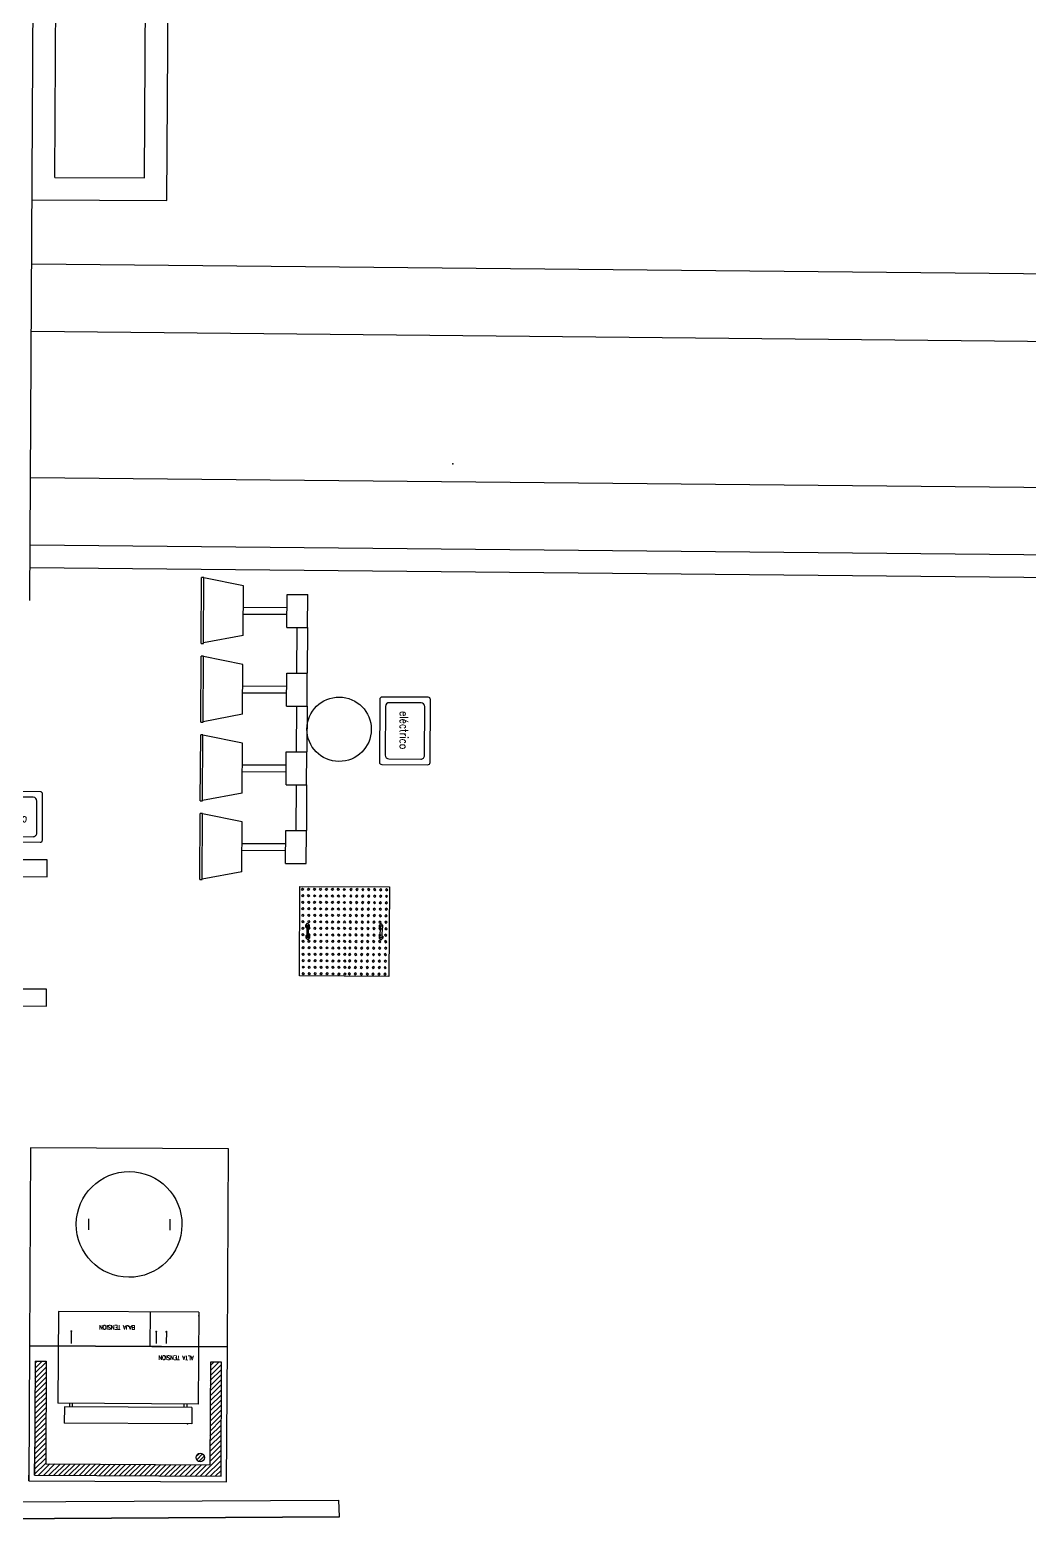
# Model space of a CAD drawing. Header units: millimetres. Extents: x 793 to 3159, y 750 to 2095.
# Drawn here: x 1301.68 to 1310.57, y 987.73 to 1001.01 of the extents above; entities that cross this region are included whole.
import ezdxf
from ezdxf.enums import TextEntityAlignment as Align

# ---------------------------------------------------------------- set-up
doc = ezdxf.new("R2010")
doc.units = ezdxf.units.MM
doc.set_wipeout_variables(frame=1)
for name, pattern in [('XR-CASETA$0$CONTINUA', [0]), ('XR-CASETA$0$HIDDEN', [9.524999999999999, 6.349999999999999, -3.174999999999999]), ('XR-CASETA$1$HIDDEN2', [4.7624999999999975, 3.174999999999999, -1.587499999999999])]:
    doc.linetypes.add(name, pattern=pattern)
for name, color, linetype in [('CVL_PT_PROY', 1, 'Continuous'), ('XR-CASETA$0$A-DETALLES', 6, 'Continuous'), ('XR-CASETA$0$A-EQUIPOS', 1, 'Continuous'), ('XR-CASETA$0$A-MURO-BAJO', 6, 'Continuous'), ('XR-CASETA$0$A-Piso', 1, 'Continuous'), ('XR-CASETA$0$A-PROY', 252, 'Continuous'), ('XR-CASETA$1$A-PROYECCIONES', 2, 'XR-CASETA$1$HIDDEN2')]:
    doc.layers.add(name, color=color, linetype=linetype)
doc.styles.add('XR-CASETA$0$ROM23', font='romans__.ttf', dxfattribs={"width": 0.9, "height": 0.23})
doc.styles.add('XR-CASETA$0$SIMPLEX', font='SIMPLEX.SHX')

# ---------------------------------------------------------------- blocks, each defined once
blk = doc.blocks.new('XR-CASETA$0$A$C5A4D3937')
h = blk.add_hatch()
h.set_pattern_fill('ANSI31', color=8, scale=0.01, angle=180.0000000000004, style=0)
h.set_pattern_definition([(225.0000000000003, (-218.0331694976371, -238.4274633400312), (0.022450640302673, -0.0224506403026727), [])])
h.paths.add_polyline_path([(1.386733688067124, 1.420000532526046), (1.286733688067215, 1.420000532525818), (1.28673368806676, 0.4059560103494278), (2.946733688066615, 0.4059560103494278), (2.94673368806707, 1.420000532525818), (2.84673368806716, 1.420000532526046), (2.846733688066706, 0.5059560103493368), (1.386733688067124, 0.5059560103493368)])
h = blk.add_hatch()
h.set_pattern_fill('ANSI31', color=256, scale=0.1875625208402809, angle=180.0000000000004, style=0)
h.set_pattern_definition([(225.0000000000003, (20.01156149298276, 11.23050238430505), (0.0165783412978258, -0.0165783412978256), [])])
edge = h.paths.add_edge_path()
edge.add_arc((2.761276796414222, 0.5706213421869962), 0.0375125041680561, 0, 360)
at = {"linetype": 'XR-CASETA$0$CONTINUA', "ltscale": 0.5}
for p, q in [((2.728496659046868, 7.810951593576192, 8.67439952685e-05), (2.728496659046868, 8.397951593576183, 8.6743995297e-05)), ((2.74849665904685, 8.397951593575952, 8.67439953254e-05), (2.728496659046868, 8.397951593576183, 8.6743995297e-05)), ((2.74849665904685, 7.810951593575964, 8.6743995297e-05), (2.74849665904685, 8.397951593575952, 8.67439953254e-05)), ((3.100617738911752, 8.326286543090417, 8.67439952685e-05), (2.748496659047305, 8.394099887539367, 8.6743995297e-05)), ((3.100617738912205, 7.882616644061727, 8.67439953254e-05), (3.100617738911752, 8.326286543090417, 8.67439952685e-05)), ((3.490496659047039, 7.957701593576075, 8.67439952685e-05), (3.490496659046584, 8.25120159357607, 8.6743995297e-05)), ((3.490496659046584, 8.25120159357607, 8.6743995297e-05), (3.673457380313266, 8.25120159357607, 8.67439953254e-05)), ((3.67345738031372, 7.957701593576075, 8.67439952685e-05), (3.673457380313266, 8.25120159357607, 8.67439953254e-05)), ((3.100617738911752, 8.134451593575932, 8.67439953254e-05), (3.490496659047039, 8.13445159357616, 8.67439952685e-05)), ((3.100617738912205, 8.074451593576214, 8.67439952685e-05), (3.490496659047494, 8.074451593576214, 8.6743995297e-05)), ((3.100617738912205, 7.882616644061727, 8.67439953254e-05), (2.748496659047305, 7.814803299612776, 8.67439952685e-05)), ((3.490496659047039, 7.957701593576075, 8.67439952685e-05), (3.67345738031372, 7.957701593576075, 8.67439952685e-05)), ((3.58197701968038, 7.551201593576251, 8.6743995297e-05), (3.58197701968038, 7.957701593576075, 8.67439952685e-05)), ((3.67345738031372, 7.957701593576075, 8.67439952685e-05), (3.673457380313266, 7.551201593576024, 8.67439953254e-05)), ((2.728496659046868, 7.810951593576192, 8.67439952685e-05), (2.74849665904685, 7.810951593575964, 8.6743995297e-05)), ((2.728496659047324, 7.110951593576146, 8.67439953254e-05), (2.728496659047324, 7.697951593576362, 8.6743995297e-05)), ((2.748496659047305, 7.697951593575906, 8.67439953254e-05), (2.728496659047324, 7.697951593576362, 8.6743995297e-05)), ((2.74849665904685, 7.110951593576372, 8.6743995297e-05), (2.748496659047305, 7.697951593575906, 8.67439953254e-05)), ((3.100617738911752, 7.626286543090145, 8.67439952685e-05), (2.74849665904685, 7.694099887539323, 8.6743995297e-05)), ((3.100617738912205, 7.182616644061683, 8.67439952685e-05), (3.100617738911752, 7.626286543090145, 8.67439952685e-05)), ((3.490496659047039, 7.257701593576031, 8.67439953254e-05), (3.490496659046584, 7.551201593575798, 8.6743995297e-05)), ((3.490496659046584, 7.551201593575798, 8.6743995297e-05), (3.673457380313266, 7.551201593576024, 8.67439953254e-05)), ((3.67345738031372, 7.257701593576031, 8.67439953254e-05), (3.673457380313266, 7.551201593576024, 8.67439953254e-05)), ((3.100617738912205, 7.434451593575657, 8.67439952401e-05), (3.490496659047039, 7.434451593575886, 8.67439953254e-05)), ((3.100617738911752, 7.37445159357594, 8.67439952685e-05), (3.490496659047039, 7.37445159357594, 8.6743995297e-05)), ((3.100617738912205, 7.182616644061683, 8.67439952685e-05), (2.748496659047305, 7.114803299612732, 8.6743995297e-05)), ((3.490496659047039, 7.257701593576031, 8.67439953254e-05), (3.67345738031372, 7.257701593576031, 8.67439953254e-05)), ((3.58197701968038, 6.851201593576206, 8.6743995297e-05), (3.58197701968038, 7.257701593576031, 8.67439953254e-05)), ((3.67345738031372, 7.257701593576031, 8.67439953254e-05), (3.673457380313266, 6.851201593575978, 8.67439952401e-05)), ((2.728496659047324, 7.110951593576146, 8.67439953254e-05), (2.74849665904685, 7.110951593576372, 8.6743995297e-05)), ((2.728496659047324, 6.410951593576101, 8.6743995297e-05), (2.728496659047324, 6.99795159357609, 8.67439953254e-05)), ((2.748496659047305, 6.99795159357609, 8.67439952685e-05), (2.728496659047324, 6.99795159357609, 8.67439953254e-05)), ((2.74849665904685, 6.410951593576101, 8.67439953254e-05), (2.748496659047305, 6.99795159357609, 8.67439952685e-05)), ((3.100617738911752, 6.926286543090327, 8.67439953254e-05), (2.74849665904685, 6.994099887539504, 8.67439952685e-05)), ((3.100617738912205, 6.482616644061637, 8.67439952685e-05), (3.100617738911752, 6.926286543090327, 8.67439953254e-05)), ((3.490496659046584, 6.557701593575983, 8.6743995297e-05), (3.490496659046584, 6.851201593576206, 8.6743995297e-05)), ((3.490496659046584, 6.851201593576206, 8.6743995297e-05), (3.673457380313266, 6.851201593575978, 8.67439952401e-05)), ((3.673457380313266, 6.557701593575983, 8.67439952685e-05), (3.673457380313266, 6.851201593575978, 8.67439952401e-05)), ((3.100617738912205, 6.734451593576296, 8.6743995297e-05), (3.490496659047039, 6.734451593576067, 8.67439953254e-05)), ((3.100617738911752, 6.674451593576123, 8.67439952685e-05), (3.490496659047039, 6.674451593575895, 8.67439952685e-05)), ((3.490496659046584, 6.557701593575983, 8.6743995297e-05), (3.673457380313266, 6.557701593575983, 8.67439952685e-05)), ((3.581977019679925, 6.151201593575933, 8.6743995297e-05), (3.581977019679925, 6.557701593576211, 8.67439953254e-05)), ((3.673457380313266, 6.557701593575983, 8.67439952685e-05), (3.67345738031372, 6.151201593575933, 8.6743995297e-05)), ((2.728496659047324, 6.410951593576101, 8.6743995297e-05), (2.74849665904685, 6.410951593576101, 8.67439953254e-05)), ((3.100617738912205, 6.482616644061637, 8.67439952685e-05), (2.748496659047305, 6.414803299612684, 8.6743995297e-05)), ((2.728496659046868, 5.710951593576282, 8.67439952401e-05), (2.728496659047324, 6.297951593576044, 8.67439952685e-05)), ((2.748496659047305, 6.297951593576044, 8.6743995297e-05), (2.728496659047324, 6.297951593576044, 8.67439952685e-05)), ((2.74849665904685, 5.710951593576055, 8.67439952685e-05), (2.748496659047305, 6.297951593576044, 8.6743995297e-05)), ((3.100617738912205, 6.226286543090283, 8.67439953254e-05), (2.748496659047305, 6.294099887539233, 8.67439952685e-05)), ((3.100617738911752, 5.782616644061817, 8.67439953254e-05), (3.100617738912205, 6.226286543090283, 8.67439953254e-05)), ((3.490496659047039, 5.857701593575939, 8.6743995297e-05), (3.490496659047039, 6.151201593575933, 8.67439952685e-05)), ((3.490496659047039, 6.151201593575933, 8.67439952685e-05), (3.67345738031372, 6.151201593575933, 8.6743995297e-05)), ((3.67345738031372, 5.857701593575939, 8.67439952685e-05), (3.67345738031372, 6.151201593575933, 8.6743995297e-05)), ((3.100617738912205, 6.034451593576023, 8.6743995297e-05), (3.490496659047494, 6.034451593576023, 8.6743995297e-05)), ((1.369817056872307, 5.87721815239729), (0.719817056872671, 5.877218152397518)), ((0.719817056872671, 5.877218152397518), (0.719817056872671, 4.577218152397563)), ((1.369817056872761, 5.727218152397426), (1.369817056872307, 5.87721815239729)), ((3.100617738911752, 5.974451593576077, 8.67439953254e-05), (3.490496659047494, 5.974451593576077, 8.67439952685e-05)), ((3.490496659047039, 5.857701593575939, 8.6743995297e-05), (3.67345738031372, 5.857701593575939, 8.67439952685e-05)), ((0.8698170568723071, 4.727218152397653), (0.8698170568727618, 5.727218152397426)), ((0.8698170568727618, 5.727218152397426), (1.369817056872761, 5.727218152397426)), ((2.728496659046868, 5.710951593576282, 8.67439952401e-05), (2.74849665904685, 5.710951593576055, 8.67439952685e-05)), ((3.100617738911752, 5.782616644061817, 8.67439953254e-05), (2.748496659047305, 5.71480329961264, 8.6743995297e-05)), ((1.369817056872307, 4.727218152397653), (0.8698170568723071, 4.727218152397653)), ((1.369817056872761, 4.577218152397335), (1.369817056872307, 4.727218152397653)), ((0.719817056872671, 4.577218152397563), (1.369817056872761, 4.577218152397335))]:
    blk.add_line(p, q, dxfattribs=at)
for p, q in [((2.740566632381614, 1.863558544526995, -3.7977739e-07), (1.492900743752215, 1.863558544526767, -3.797774468e-07)), ((1.492900743752215, 1.863558544526767, -3.797774468e-07), (1.49290074375267, 1.046126694545819, -3.7977739e-07)), ((2.307297209240459, 1.863558544527222, -3.797774184e-07), (2.307297209240459, 1.555956010349291, -3.7977739e-07)), ((2.740566632381614, 1.863558544526995, -3.7977739e-07), (2.740566632382524, 1.046126694545819, -3.7977739e-07)), ((1.492900743751761, 1.555956010348836, -3.797774184e-07), (2.74056663238116, 1.555956010349063, -3.7977739e-07)), ((2.74056663238116, 1.555956010349063, -3.7977739e-07), (2.307297209240459, 1.555956010349291, -3.7977739e-07)), ((2.740566632382524, 1.046126694545819, -3.7977739e-07), (1.49290074375267, 1.046126694545819, -3.7977739e-07)), ((2.683716749721497, 1.013724201128979, -3.797774184e-07), (1.549750626412787, 1.013724201128752, -3.797774184e-07)), ((1.549750626412787, 1.013724201128752, -3.797774184e-07), (1.549750626412787, 0.8702274341569591, -3.797774184e-07)), ((1.594890245570695, 1.046126694545819, -3.797774468e-07), (1.594890245570695, 1.013724201128979, -3.797774184e-07)), ((1.619709139430142, 1.046126694545591, -3.7977739e-07), (1.619709139430142, 1.013724201128525, -3.797774468e-07)), ((2.613758236704597, 1.046126694545819, -3.7977739e-07), (2.613758236704143, 1.013724201128525, -3.797774184e-07)), ((2.638577130564044, 1.046126694545591, -3.7977739e-07), (2.638577130564044, 1.013724201128752, -3.797774468e-07)), ((2.683716749721497, 1.013724201128979, -3.797774184e-07), (2.683716749721952, 0.8702274341567316, -3.797774468e-07)), ((2.683716749721952, 0.8702274341567316, -3.797774468e-07), (1.549750626412787, 0.8702274341569591, -3.797774184e-07))]:
    blk.add_line(p, q)
at = {"linetype": 'XR-CASETA$0$HIDDEN'}
for p, q in [((1.607605146443802, 1.687573110043786, -3.7977739e-07), (1.607605146443802, 1.578244082823403, -3.797774184e-07)), ((2.363099655609858, 1.692074610544068, -3.797774468e-07), (2.363099655609403, 1.582745583323912, -3.797774184e-07)), ((2.453114873933827, 1.692074610544295, -3.797774468e-07), (2.453114873933827, 1.582745583323685, -3.797774184e-07))]:
    blk.add_line(p, q, dxfattribs=at)
at = {"elevation": 8.67439954675e-05}
blk.add_lwpolyline([(4.75025877023836, 7.343286059807041), (4.340258770090258, 7.343286059807041, 0.4142135623730951), (4.320258770071631, 7.323286059788416), (4.320258770071631, 6.763286059732081, 0.4142135623730951), (4.340258770089803, 6.74328605971391), (4.750258770238815, 6.74328605971391, 0.4142135623730951), (4.770258770257897, 6.763286059732536), (4.770258770258351, 7.323286059788869, 0.4142135623730951)], format="xyb", close=True, dxfattribs=at)
at = {"color": 8, "elevation": 8.67439953822e-05}
blk.add_lwpolyline([(4.687166363864889, 7.293286059818683), (4.403351176464184, 7.29328605981891, 0.4142135623730951), (4.370258769884458, 7.260193653240548), (4.370258769885367, 6.826378466280402, 0.4142135623730951), (4.403351176463273, 6.793286059702267), (4.687166363865344, 6.79328605970204, 0.4142135623730951), (4.720258770443706, 6.826378466280402), (4.720258770443251, 7.260193653240322, 0.4142135623730951)], format="xyb", close=True, dxfattribs=at)
blk.add_lwpolyline([(0.7251481701769081, 6.463775804057149), (0.7251481701764533, 6.053775803907911, 0.4142135623730951), (0.7451481701959893, 6.033775803889512), (1.305148170250959, 6.033775803889738, 0.4142135623730951), (1.32514817027004, 6.053775803908138), (1.32514817027004, 6.463775804057149, 0.4142135623730951), (1.305148170251868, 6.483775804076003), (0.7451481701959893, 6.483775804076003, 0.4142135623730951)], format="xyb", close=True)
at = {"color": 8}
blk.add_lwpolyline([(0.7751481701652665, 6.400683397683678), (0.7751481701652665, 6.116868210281608, 0.4142135623730951), (0.8082405767440832, 6.083775803703247), (1.242055763704229, 6.083775803703474, 0.4142135623730951), (1.275148170281681, 6.11686821028138), (1.275148170282136, 6.400683397684133, 0.4142135623730951), (1.242055763703319, 6.433775804262495), (0.8082405767436284, 6.43377580426204, 0.4142135623730951)], format="xyb", close=True, dxfattribs=at)
at = {"linetype": 'XR-CASETA$0$CONTINUA', "ltscale": 0.5}
for points, elevation in [([(1.236733688067033, 3.315956010349282), (1.236733688067488, 1.555956010349063), (2.996733688067251, 1.555956010349746), (2.996733688067251, 3.315956010349054), (1.236733688067033, 3.315956010349282)], -3.797774184e-07), ([(1.754651112827559, 2.688506578354235), (1.754651112827559, 2.591387988213909)], -3.797774468e-07), ([(2.47881626330718, 2.688506578354463), (2.478816263307635, 2.591387988214137)], -3.797773331e-07), ([(1.236733688067488, 1.555956010349063), (1.236733688067033, 0.3559560103494732), (2.996733688067251, 0.3559560103492458), (2.996733688067251, 1.555956010349746), (1.236733688067488, 1.555956010349063)], -3.797774184e-07), ([(1.28673368806767, 1.420000532526046), (1.386733688067124, 1.420000532525591), (1.386733688067124, 0.5059560103495642)], -3.797774184e-07), ([(1.28673368806767, 1.420000532526046), (1.28673368806676, 0.4059560103494278)], -3.797774184e-07), ([(2.946733688067524, 0.4059560103492004), (2.94673368806707, 1.420000532525818), (2.846733688067615, 1.420000532525818), (2.84673368806716, 0.5059560103493368)], -3.797774184e-07), ([(1.236733688067033, 0.3559560103494732), (1.236733688067033, 0.4059560103496552)], -3.797774184e-07), ([(1.28673368806676, 0.4059560103494278), (1.28673368806676, 0.5059560103495642)], -3.797774468e-07), ([(1.28673368806676, 0.4059560103494278), (2.946733688067524, 0.4059560103492004)], -3.797774184e-07), ([(1.386733688067124, 0.5059560103495642), (2.84673368806716, 0.5059560103493368)], -3.797774184e-07)]:
    blk.add_lwpolyline(points, dxfattribs=dict(at, elevation=elevation))
blk.add_lwpolyline([(-0.599999999999909, 2.274e-13), (0.0007266160100698, 0), (0.0007266160100698, 2.399999999999863), (0.5999999788505193, 2.400000010805342)], dxfattribs=at)
at = {"const_width": 0.0090030010003335, "elevation": -3.797774184e-07}
for points in [[(1.607605146443802, 1.692074610544295, -1), (1.607605146443347, 1.683071609544185, -1)], [(2.363099655610312, 1.692074610544295, -1), (2.363099655609858, 1.683071609544185, -1)], [(2.453114873933827, 1.692074610544523, -1), (2.453114873933373, 1.683071609544185, -1)]]:
    blk.add_lwpolyline(points, format="xyb", close=True, dxfattribs=at)
at = {"linetype": 'XR-CASETA$0$CONTINUA', "ltscale": 0.5}
for centre, radius in [((3.959769366522324, 7.054451593576687, 8.67439953822e-05), 0.2863119862089718), ((2.116733688067142, 2.639947283283845, -3.797774184e-07), 0.47)]:
    blk.add_circle(centre, radius, dxfattribs=at)
blk.add_circle((2.761276796414222, 0.5706213421869962, -3.797773331e-07), 0.0375125041680561)
at = {"linetype": 'ByBlock'}
blk.add_point((2.740566632381614, 1.829797290775786, -3.797774184e-07), dxfattribs=at)
blk.add_point((2.645284871795411, 0.8702274341569591, -3.7977739e-07))
at = {"color": 8, "style": 'XR-CASETA$0$SIMPLEX', "width": 0.8}
blk.add_text('eléctrico', height=0.075, rotation=270, dxfattribs=at).set_placement((4.499664587367988, 7.218870393825454, 8.67439951833e-05))
blk.add_text('eléctrico', height=0.075, dxfattribs=at).set_placement((0.849563836159632, 6.213181621186094))
at = {"style": 'XR-CASETA$0$ROM23', "width": 0.9}
for s, p in [('BAJA TENSION', (2.014705489140851, 1.742506450693326, -3.797773331e-07)), ('ALTA TENSION', (2.540660608255166, 1.475346850261075, -3.797774184e-07))]:
    blk.add_text(s, height=0.0379626542180729, rotation=180, dxfattribs=at).set_placement(p, align=Align.CENTER)
at = {"linetype": 'XR-CASETA$0$CONTINUA'}
blk.add_wipeout([(3.6189529844355093, 5.655527989412294), (4.41496412413079, 5.655527989412294), (4.41496412413079, 4.859516849717239), (3.6189529844355093, 4.859516849717239)], dxfattribs=at)
blk.add_wipeout([(3.6189529844355093, 5.655527989412294), (4.41496412413079, 5.655527989412294), (4.41496412413079, 4.859516849717239), (3.6189529844355093, 4.859516849717239)], dxfattribs=at)
at = {"color": 7}
for p, q in [((3.674173911522757, 5.310749238840571), (3.689652165383904, 5.328330861730137)), ((3.706045556267326, 5.310672154391114), (3.689652165383904, 5.328330861730137)), ((4.327871552299257, 5.31067215439134), (4.344264943181769, 5.328330861730364)), ((4.359743197042917, 5.310749238840344), (4.344264943181769, 5.328330861730364)), ((3.673949224306397, 5.293698640813317), (3.674173911522757, 5.310749238840571)), ((3.673949224306397, 5.293698640813317), (3.683000669100238, 5.285211551595693)), ((3.674985701535206, 5.215044604003197), (3.683810361939322, 5.223767258701172)), ((3.675374652438221, 5.215470432514848), (3.675156592445092, 5.198922747447568)), ((3.675203761527427, 5.198496918936371), (3.691595773363586, 5.180838365551835)), ((3.707518153481942, 5.198922747447568), (3.691595773363586, 5.180838365551835)), ((3.706263616260457, 5.29412446932497), (3.697437579076449, 5.28540179648462)), ((3.707300093488357, 5.215470432515076), (3.698247271915533, 5.223957503588962)), ((3.706263616260457, 5.29412446932497), (3.706045556267326, 5.310672154391114)), ((3.707300093488357, 5.215470432515076), (3.707518153481942, 5.198922747447568)), ((4.326617015077317, 5.215470432514848), (4.326398955084187, 5.198922747447795)), ((4.326398955084187, 5.198922747447795), (4.342321335202087, 5.18083836555229)), ((4.326617015077317, 5.215470432514848), (4.335669836651049, 5.223957503588962)), ((4.327653492305672, 5.294124469325197), (4.327871552299257, 5.31067215439134)), ((4.327653492305672, 5.294124469325197), (4.336479529489679, 5.28540179648462)), ((4.358713347038246, 5.198496918936144), (4.342321335202087, 5.18083836555229)), ((4.358931407030922, 5.215044604003197), (4.350106746626806, 5.223767258701172)), ((4.359967884258821, 5.293698640813317), (4.350916439465891, 5.285211551595693)), ((4.358542456127906, 5.215470432514848), (4.358760516120582, 5.198922747447568)), ((4.359967884258821, 5.293698640813317), (4.359743197042917, 5.310749238840344))]:
    blk.add_line(p, q, dxfattribs=at)
blk.add_lwpolyline([(3.618952984435054, 5.655527989412803), (4.414964124130619, 5.655527989412576), (4.414964124131074, 4.859516849717465), (3.618952984435509, 4.859516849717692)], close=True)
at = {"color": 8}
for points in [[(3.633192409717594, 5.629509037390789), (3.643266710379521, 5.639851697590529), (3.653608673119379, 5.629778076246566), (3.643535753771629, 5.61943508999434)], [(3.633953371127518, 5.571762774268109), (3.644027671789444, 5.582105434468076), (3.654369634528848, 5.572031813124339), (3.644296715182008, 5.561688826872341)], [(3.686092379723504, 5.629509037390789), (3.69616668038634, 5.639851697590302), (3.706508643125744, 5.629778076246566), (3.696435723778449, 5.619435089995021)], [(3.686853341132974, 5.571762774267881), (3.696927641795809, 5.582105434468303), (3.707269604535213, 5.572031813124566), (3.697196685187464, 5.561688826872796)], [(3.738992349729869, 5.629509037390562), (3.74906665039316, 5.639851697590075), (3.759408613132109, 5.629778076246793), (3.749335693784814, 5.619435089994794)], [(3.739753311139793, 5.571762774267881), (3.749827611802629, 5.582105434468076), (3.760169574542032, 5.572031813124566), (3.750096655194739, 5.561688826872796)], [(3.791892319736234, 5.629509037390562), (3.80196662039907, 5.639851697590529), (3.812308583138019, 5.629778076246566), (3.802235663791178, 5.619435089994794)], [(3.792653281146613, 5.571762774267881), (3.802727581808539, 5.582105434468303), (3.813069544547488, 5.572031813124339), (3.802996625200194, 5.561688826872796)], [(3.844792289742144, 5.629509037390333), (3.854866590404981, 5.639851697590302), (3.865208553143475, 5.629778076246338), (3.855135633796634, 5.619435089995021)], [(3.845553251152068, 5.571762774267881), (3.855627551814905, 5.582105434468303), (3.865969514553398, 5.572031813124339), (3.855896595206559, 5.561688826872796)], [(3.897692259748055, 5.629509037390789), (3.907766560411801, 5.639851697590529), (3.918108523150294, 5.629778076246566), (3.908035603803, 5.619435089994567)], [(3.898453221158433, 5.571762774268109), (3.90852752182127, 5.582105434468303), (3.918869484560219, 5.572031813124339), (3.908796565212924, 5.561688826872341)], [(3.950592229754875, 5.629509037390562), (3.960666530417256, 5.639851697590529), (3.971008493156205, 5.629778076246338), (3.96093557380982, 5.619435089994567)], [(3.951353191164344, 5.571762774267881), (3.961427491827635, 5.582105434468303), (3.971769454566128, 5.572031813124112), (3.961696535219743, 5.561688826872796)], [(4.003492199760785, 5.629509037390107), (4.013566500423166, 5.639851697590075), (4.023908463162115, 5.629778076246338), (4.013835543815275, 5.619435089994794)], [(4.004253161170709, 5.571762774267653), (4.014327461834, 5.582105434468076), (4.024669424572038, 5.572031813124339), (4.014596505225653, 5.561688826872568)], [(4.08256391740133, 5.571762774268109), (4.072489616738948, 5.582105434468303), (4.06214765399909, 5.572031813124339), (4.072220573346384, 5.561688826872568)], [(4.083324878811254, 5.629509037390107), (4.073250578148417, 5.639851697590529), (4.062908615409924, 5.629778076246566), (4.072981534757673, 5.619435089994567)], [(4.135463887407241, 5.571762774267881), (4.125389586745313, 5.582105434468303), (4.11504762400591, 5.572031813124339), (4.12512054335275, 5.561688826872568)], [(4.136224848817618, 5.629509037390789), (4.126150548155237, 5.639851697590529), (4.115808585415834, 5.629778076245883), (4.125881504763583, 5.619435089994794)], [(4.188363857413605, 5.571762774267653), (4.178289556750769, 5.582105434468303), (4.16794759401273, 5.572031813124339), (4.17802051335957, 5.561688826872796)], [(4.189124818823983, 5.629509037390789), (4.179050518161147, 5.639851697590075), (4.168708555421744, 5.629778076246338), (4.178781474769038, 5.619435089994794)], [(4.24126382741997, 5.571762774267881), (4.231189526758043, 5.582105434468531), (4.220847564019095, 5.572031813124112), (4.230920483365935, 5.561688826872568)], [(4.242024788830349, 5.629509037390333), (4.231950488167512, 5.639851697590302), (4.221608525428109, 5.629778076246338), (4.231681444775404, 5.619435089994794)], [(4.29416379742679, 5.571762774267881), (4.284089496763499, 5.582105434468758), (4.27374753402455, 5.572031813124339), (4.28382045337139, 5.561688826872568)], [(4.294924758835804, 5.629509037390789), (4.284850458173423, 5.639851697590302), (4.274508495434474, 5.629778076246338), (4.284581414781314, 5.619435089995021)], [(4.3470637674327, 5.571762774267881), (4.336989466769409, 5.582105434468303), (4.326647504030916, 5.572031813124112), (4.336720423378665, 5.561688826872796)], [(4.347824728842169, 5.629509037390789), (4.337750428179788, 5.639851697590302), (4.32740846543993, 5.629778076246566), (4.337481384786768, 5.619435089994794)], [(4.399963737438611, 5.571762774268109), (4.389889436776229, 5.582105434468303), (4.379547474037281, 5.572031813124339), (4.389620393384575, 5.561688826872568)], [(4.400724698848989, 5.629509037390107), (4.390650398186153, 5.639851697590756), (4.380308435447204, 5.629778076246566), (4.390381354794044, 5.619435089994794)], [(3.634714332537897, 5.514016511145881), (3.644788633199823, 5.524359171346076), (3.655130595938771, 5.514285550002342), (3.645057676591477, 5.503942563750342)], [(3.63547529394691, 5.456270248023201), (3.645549594609747, 5.466612908223397), (3.65589155734824, 5.456539286879433), (3.645818638001401, 5.446196300627206)], [(3.687614302542897, 5.514016511145654), (3.697688603206188, 5.524359171346076), (3.708030565945136, 5.514285550002113), (3.697957646598297, 5.50394256375057)], [(3.688375263953275, 5.456270248022974), (3.698449564616112, 5.466612908223623), (3.708791527355515, 5.456539286879433), (3.698718608007766, 5.446196300627433)], [(3.740514272549717, 5.514016511145654), (3.750588573212098, 5.524359171346076), (3.760930535951502, 5.514285550002113), (3.750857616604207, 5.50394256375057)], [(3.741275233959186, 5.456270248022974), (3.751349534622022, 5.466612908223623), (3.761691497360971, 5.45653928687966), (3.751618578014587, 5.446196300627661)], [(3.793414242556082, 5.514016511145881), (3.803488543219373, 5.524359171346076), (3.813830505957412, 5.514285550002342), (3.803757586611027, 5.50394256375057)], [(3.794175203966005, 5.456270248022974), (3.804249504628842, 5.466612908223397), (3.814591467366881, 5.456539286878978), (3.804518548019586, 5.446196300627433)], [(3.846314212562447, 5.514016511145654), (3.856388513225738, 5.524359171346076), (3.866730475964232, 5.514285550001659), (3.856657556616482, 5.503942563750342)], [(3.847075173971916, 5.456270248022974), (3.857149474634752, 5.466612908223397), (3.867491437373701, 5.456539286878978), (3.857418518026861, 5.446196300627433)], [(3.899214182568357, 5.514016511145654), (3.909288483230739, 5.524359171346076), (3.919630445970597, 5.514285550001887), (3.909557526622393, 5.503942563750342)], [(3.899975143977826, 5.456270248022747), (3.910049444640208, 5.466612908223397), (3.92039140738052, 5.456539286879204), (3.910318488033226, 5.446196300627433)], [(3.952114152573813, 5.514016511145654), (3.962188453237558, 5.524359171346303), (3.972530415976052, 5.514285550002113), (3.962457496629667, 5.50394256375057)], [(3.952875113984646, 5.456270248022974), (3.962949414647482, 5.466612908223623), (3.973291377386431, 5.456539286878751), (3.963218458038682, 5.446196300627206)], [(4.005014122581087, 5.514016511145427), (4.015088423244378, 5.524359171345849), (4.025430385982417, 5.514285550002113), (4.015357466635578, 5.503942563750342)], [(4.005775083991011, 5.456270248022747), (4.015849384653847, 5.466612908223169), (4.026191347392341, 5.456539286879204), (4.016118428045502, 5.446196300627433)], [(4.081041994581482, 5.456270248022974), (4.070967693918191, 5.466612908223169), (4.060625731180152, 5.456539286879204), (4.070698650527447, 5.446196300627661)], [(4.081802955991407, 5.514016511145881), (4.071728655329025, 5.524359171346076), (4.061386692589621, 5.514285550002113), (4.071459611936461, 5.503942563750342)], [(4.133941964587846, 5.456270248022518), (4.123867663925466, 5.466612908223397), (4.113525701186972, 5.456539286879433), (4.123598620532902, 5.446196300627433)], [(4.134702925997772, 5.514016511145654), (4.124628625334935, 5.524359171346532), (4.114286662596442, 5.514285550002113), (4.124359581942826, 5.503942563750342)], [(4.186841934593758, 5.456270248023201), (4.176767633931377, 5.466612908223397), (4.166425671191973, 5.456539286878978), (4.176498590539267, 5.446196300627433)], [(4.187602896003227, 5.514016511145427), (4.177528595341755, 5.524359171346076), (4.167186632602351, 5.514285550002113), (4.177259551949192, 5.50394256375057)], [(4.239741904601032, 5.456270248023201), (4.229667603937286, 5.466612908223623), (4.219325641198338, 5.456539286879204), (4.229398560545632, 5.446196300627206)], [(4.240502866010047, 5.514016511145881), (4.23042856534812, 5.524359171346076), (4.220086602607807, 5.514285550002113), (4.230159521954647, 5.503942563750342)], [(4.292641874606033, 5.456270248022747), (4.282567573944107, 5.466612908223397), (4.272225611205158, 5.456539286879433), (4.282298530551543, 5.446196300627433)], [(4.293402836016866, 5.514016511145427), (4.283328535353576, 5.524359171346303), (4.272986572614627, 5.514285550002113), (4.283059491962376, 5.503942563750115)], [(4.345541844612399, 5.456270248022974), (4.335467543950016, 5.466612908223397), (4.325125581211068, 5.456539286879204), (4.335198500557908, 5.446196300627206)], [(4.346302806022321, 5.514016511145881), (4.336228505360396, 5.524359171345849), (4.325886542621447, 5.514285550002113), (4.335959461968286, 5.50394256375057)], [(4.398441814618763, 5.456270248022747), (4.388367513955927, 5.466612908223623), (4.378025551217434, 5.456539286879433), (4.388098470564273, 5.446196300627206)], [(4.399202776028686, 5.51401651114611), (4.389128475365851, 5.524359171346076), (4.378786512627812, 5.514285550001659), (4.388859431974196, 5.503942563750342)], [(3.636236255356379, 5.398523984900974), (3.646310556019216, 5.40886664510117), (3.656652518758163, 5.398793023757434), (3.646579599411779, 5.388450037505663)], [(3.636997221302863, 5.340777377583208), (3.647071517429594, 5.351120381979171), (3.657413484703738, 5.341046416439667), (3.647340560821703, 5.330703774382755)], [(3.689136225363199, 5.398523984900748), (3.699210526025581, 5.40886664510117), (3.709552488764529, 5.398793023757434), (3.69947956941769, 5.388450037505435)], [(3.689897191308318, 5.340777377583663), (3.699971487435504, 5.351120381978489), (3.710313454710103, 5.341046416440121), (3.700240530827613, 5.330703774382528)], [(3.742036195369109, 5.398523984900748), (3.752110496031947, 5.408866645100943), (3.762452458771349, 5.398793023756752), (3.752379539424055, 5.388450037505435)], [(3.742797161315139, 5.34077737758389), (3.752871457441415, 5.351120381978716), (3.763213424716923, 5.341046416439894), (3.753140500833978, 5.330703774382981)], [(3.794936165375474, 5.398523984900748), (3.805010466037857, 5.40886664510117), (3.815352428776805, 5.398793023757207), (3.805279509430874, 5.388450037505435)], [(3.795697131321958, 5.340777377583663), (3.805771427447325, 5.351120381978943), (3.816113394722378, 5.341046416439894), (3.806040470840343, 5.330703774382755)], [(3.847836135382294, 5.398523984900748), (3.857910436044676, 5.408866645101397), (3.86825239878317, 5.398793023756978), (3.85817947943633, 5.388450037505208)], [(3.848597101326504, 5.340777377583663), (3.858671397454145, 5.351120381978489), (3.869013364729653, 5.341046416439894), (3.858940440845799, 5.330703774382299)], [(3.90073610538775, 5.398523984900748), (3.910810406050587, 5.408866645100943), (3.921152368789989, 5.398793023756752), (3.91107944944224, 5.388450037505208)], [(3.901497071333778, 5.340777377583663), (3.911571367460509, 5.351120381978716), (3.921913334736018, 5.341046416439667), (3.911840410852164, 5.330703774382528)], [(3.95363607539457, 5.398523984900521), (3.963710376056496, 5.40886664510117), (3.974052338796354, 5.398793023756752), (3.963979419449515, 5.388450037505208)], [(3.954397041339689, 5.340777377583208), (3.964471337466875, 5.351120381978716), (3.974813304741018, 5.341046416440121), (3.964740380858529, 5.330703774382528)], [(4.00653604540048, 5.398523984900521), (4.016610346063771, 5.408866645101397), (4.02695230880181, 5.398793023757207), (4.016879389454516, 5.388450037505435)], [(4.007297011345143, 5.340777377583435), (4.017371307472785, 5.351120381978716), (4.027713274748293, 5.341046416439667), (4.017640350864439, 5.330703774382299)], [(4.079520067225985, 5.340777377583663), (4.069445771100163, 5.351120381978943), (4.059103803825109, 5.341046416439667), (4.069176727707143, 5.330703774382528)], [(4.080281033172013, 5.398523984900748), (4.070206732510087, 5.408866645101397), (4.059864769770683, 5.398793023756978), (4.069937689116613, 5.388450037505208)], [(4.132420037232805, 5.340777377583663), (4.122345741105164, 5.351120381978716), (4.11200377383011, 5.341046416439894), (4.122076697713964, 5.330703774382528)], [(4.133181003177923, 5.398523984900974), (4.123106702515997, 5.40886664510117), (4.112764739776594, 5.398793023756978), (4.122837659122978, 5.388450037505208)], [(4.185320007238714, 5.340777377583435), (4.175245711112438, 5.351120381979171), (4.164903743837384, 5.341046416439667), (4.174976667719874, 5.330703774382299)], [(4.186080973184743, 5.398523984900974), (4.176006672520998, 5.408866645100943), (4.165664709782049, 5.398793023756978), (4.175737629129799, 5.388450037505435)], [(4.238219977244625, 5.340777377583435), (4.228145681118348, 5.351120381978489), (4.21780371384284, 5.341046416439894), (4.22787663772715, 5.330703774382528)], [(4.238980943190199, 5.398523984900748), (4.228906642527817, 5.40886664510117), (4.218564679788869, 5.398793023756978), (4.228637599135709, 5.388450037505663)], [(4.291119947250991, 5.340777377583435), (4.281045651123349, 5.351120381978716), (4.270703683849205, 5.341046416439894), (4.28077660773215, 5.330703774382755)], [(4.291880913196564, 5.398523984900974), (4.281806612533728, 5.408866645100943), (4.271464649795234, 5.398793023757207), (4.281537569142074, 5.388450037505208)], [(4.3440199172569, 5.340777377583208), (4.333945621130624, 5.351120381978943), (4.323603653855116, 5.341046416439667), (4.333676577738061, 5.330703774382528)], [(4.344780883203383, 5.398523984900748), (4.334706582539638, 5.40886664510117), (4.324364619801144, 5.398793023757207), (4.334437539147983, 5.388450037505208)], [(4.396919887262811, 5.340777377583435), (4.386845591137443, 5.351120381978489), (4.376503623861481, 5.341046416439894), (4.386576547744879, 5.330703774382528)], [(4.397680853208839, 5.398523984900748), (4.387606552546003, 5.40886664510117), (4.377264589807509, 5.398793023757207), (4.387337509154804, 5.388450037505435)], [(3.637758182712332, 5.283031114461436), (3.647832483375168, 5.293373774661176), (3.658174446113207, 5.283300153316986), (3.648101524498088, 5.27295733916253)], [(3.638519146389172, 5.225284679241212), (3.648593447052462, 5.235627339441407), (3.658935409790956, 5.225553718097898), (3.648862485908467, 5.215211076039849)], [(3.690658152717787, 5.283031114461664), (3.700732453381078, 5.293373774661631), (3.711074416120482, 5.283300153317213), (3.701001494505362, 5.272957339162303)], [(3.691419116395991, 5.225284679240985), (3.701493417059281, 5.235627339441179), (3.711835379797321, 5.225553718097898), (3.701762455914831, 5.215211076040077)], [(3.743558122724151, 5.283031114461209), (3.753632423386989, 5.293373774661403), (3.763974386125937, 5.283300153316986), (3.753901464511272, 5.272957339162758)], [(3.744319086401901, 5.22528467924144), (3.754393387065192, 5.235627339441634), (3.76473534980505, 5.225553718097898), (3.754662425921196, 5.215211076040304)], [(3.796458092730972, 5.283031114461436), (3.806532393393808, 5.293373774661403), (3.816874356131847, 5.283300153316986), (3.806801434518092, 5.27295733916253)], [(3.797219056408721, 5.22528467924144), (3.807293357071102, 5.235627339441634), (3.817635319810051, 5.225553718098126), (3.807562395927107, 5.215211076039849)], [(3.849358062737337, 5.283031114461436), (3.859432363399719, 5.293373774661403), (3.869774326138212, 5.283300153316986), (3.859701404524003, 5.272957339162303)], [(3.850119026414176, 5.22528467924144), (3.860193327077467, 5.235627339441179), (3.870535289815962, 5.225553718098126), (3.860462365933017, 5.215211076039849)], [(3.902258032742793, 5.283031114461209), (3.912332333406084, 5.293373774661631), (3.922674296145031, 5.283300153316986), (3.912601374529913, 5.27295733916253)], [(3.903018996420541, 5.225284679241212), (3.913093297084287, 5.235627339441407), (3.923435259821872, 5.225553718097898), (3.913362335940291, 5.215211076040077)], [(3.955158002748703, 5.283031114461209), (3.965232303412449, 5.293373774661403), (3.975574266150943, 5.283300153316986), (3.965501344536278, 5.27295733916253)], [(3.955918966427361, 5.225284679241212), (3.965993267089743, 5.235627339441634), (3.976335229828237, 5.225553718097898), (3.966262305945747, 5.215211076039849)], [(4.008057972755977, 5.283031114461436), (4.018132273418814, 5.293373774661176), (4.028474236157762, 5.283300153316758), (4.018401314542188, 5.272957339162303)], [(4.008818936432362, 5.22528467924144), (4.018893237095654, 5.235627339441634), (4.029235199834602, 5.225553718097671), (4.019162275951657, 5.215211076040077)], [(4.077998142138767, 5.225284679241212), (4.067923841475931, 5.235627339441862), (4.057581878737892, 5.225553718097671), (4.067654802620381, 5.215211076039622)], [(4.07875910581697, 5.283031114461436), (4.068684805153679, 5.293373774661403), (4.058342842414731, 5.283300153316758), (4.068415764029397, 5.272957339162758)], [(4.130898112145587, 5.225284679241212), (4.120823811482296, 5.235627339441407), (4.110481848743347, 5.225553718097898), (4.120554772626292, 5.215211076040077)], [(4.131659075823336, 5.283031114461436), (4.121584775160044, 5.293373774661403), (4.111242812421096, 5.283300153316758), (4.121315734036215, 5.27295733916253)], [(4.183798082151497, 5.225284679241212), (4.173723781489115, 5.235627339441634), (4.163381818750167, 5.225553718097898), (4.173454742632656, 5.215211076039849)], [(4.184559045829701, 5.283031114460981), (4.174484745166864, 5.293373774661403), (4.164142782427461, 5.283300153317213), (4.174215704041671, 5.27295733916253)], [(4.236698052157862, 5.225284679241212), (4.226623751494116, 5.235627339442089), (4.216281788756532, 5.225553718097671), (4.226354712638567, 5.215211076040077)], [(4.237459015836067, 5.283031114461436), (4.227384715171411, 5.293373774661403), (4.217042752433371, 5.283300153316986), (4.227115674048491, 5.27295733916253)], [(4.289598022163772, 5.225284679241212), (4.279523721500482, 5.235627339441634), (4.269181758762442, 5.225553718097898), (4.279254682644932, 5.215211076040077)], [(4.290358985841522, 5.283031114461436), (4.280284685178685, 5.293373774661859), (4.269942722439736, 5.283300153317213), (4.280015644054401, 5.272957339162303)], [(4.342497992169683, 5.22528467924144), (4.332423691507302, 5.235627339441634), (4.322081728768353, 5.225553718097898), (4.332154652651752, 5.215211076039849)], [(4.343258955846977, 5.283031114460981), (4.333184655185049, 5.293373774661631), (4.322842692446101, 5.283300153317213), (4.332915614060767, 5.27295733916253)], [(4.395397962177412, 5.22528467924144), (4.385323661513666, 5.235627339441634), (4.374981698774263, 5.225553718097671), (4.385054622657662, 5.215211076040077)], [(4.396158925853797, 5.283031114461209), (4.38608462519096, 5.293373774661631), (4.375742662452922, 5.283300153316986), (4.385815584067586, 5.272957339162758)], [(3.639280110067375, 5.167538244021216), (3.649354408461022, 5.177881076318954), (3.659696373469159, 5.167807282877447), (3.64962344958576, 5.15746464082008)], [(3.640041071476844, 5.10979198089899), (3.650115372140135, 5.120134641098957), (3.660457334878628, 5.110061019754539), (3.650384410996138, 5.099718377697854)], [(3.640802032887222, 5.052045717776308), (3.650876333549149, 5.062388377976959), (3.661218296288097, 5.052314756632085), (3.651145374672978, 5.041971942477629)], [(3.692180080073285, 5.167538244021443), (3.702254378468297, 5.177881076318954), (3.712596343474615, 5.167807282877447), (3.70252341959258, 5.157464640820306)], [(3.692941041483209, 5.109791980898762), (3.70301534214559, 5.120134641098957), (3.713357304884993, 5.110061019754539), (3.703284381002049, 5.099718377697627)], [(3.693702002893132, 5.052045717776308), (3.703776303555969, 5.062388377976732), (3.714118266295372, 5.052314756632085), (3.704045344679798, 5.041971942477629)], [(3.745080050079195, 5.167538244021216), (3.755154348475116, 5.177881076319182), (3.765496313481435, 5.167807282877902), (3.7554233895994, 5.157464640819853)], [(3.745841011489119, 5.109791980898762), (3.7559153121515, 5.120134641099411), (3.766257274890904, 5.110061019754767), (3.756184351008414, 5.099718377697854)], [(3.746601972899043, 5.052045717776763), (3.756676273562334, 5.062388377976959), (3.767018236300827, 5.052314756632314), (3.756945314686619, 5.041971942478085)], [(3.797980020085105, 5.167538244021216), (3.808054318481481, 5.177881076319182), (3.8183962834878, 5.167807282877674), (3.808323359604401, 5.157464640819853)], [(3.798740981495484, 5.109791980899216), (3.808815282157866, 5.120134641098957), (3.819157244896814, 5.110061019754994), (3.809084321014779, 5.099718377697854)], [(3.799501942905862, 5.052045717776081), (3.809576243568243, 5.062388377976732), (3.819918206307193, 5.052314756632767), (3.809845284691163, 5.041971942477856)], [(3.850879990091925, 5.16753824402167), (3.860954288486937, 5.177881076318727), (3.87129625349371, 5.167807282877674), (3.861223329610766, 5.157464640820306)], [(3.851640951502303, 5.10979198089899), (3.861715252164232, 5.120134641099184), (3.872057214903633, 5.110061019754994), (3.861984291020235, 5.099718377697627)], [(3.852401912911773, 5.052045717776537), (3.8624762135737, 5.062388377976503), (3.872818176313103, 5.052314756632541), (3.862745254698438, 5.041971942478085)], [(3.903779960098745, 5.167538244021216), (3.913854258493302, 5.177881076319182), (3.924196223500075, 5.167807282877902), (3.914123299616676, 5.157464640819853)], [(3.904540921508214, 5.109791980898762), (3.914615222170596, 5.120134641099184), (3.924957184909544, 5.110061019754994), (3.914884261027054, 5.099718377697854)], [(3.905301882918593, 5.052045717776537), (3.915376183580519, 5.062388377976732), (3.925718146319468, 5.052314756632314), (3.915645224704803, 5.041971942478085)], [(3.956679930104201, 5.16753824402167), (3.966754228499667, 5.177881076319182), (3.977096193505531, 5.167807282877674), (3.967023269624405, 5.15746464082008)], [(3.957440891515034, 5.109791980898762), (3.967515192176961, 5.120134641098957), (3.977857154915454, 5.110061019754767), (3.967784231033873, 5.099718377697854)], [(3.958201852923593, 5.052045717776081), (3.968276153586884, 5.062388377976959), (3.978618116325833, 5.052314756632541), (3.968545194710259, 5.041971942477856)], [(4.00957990011102, 5.167538244021443), (4.019654198505122, 5.177881076318954), (4.02999616351235, 5.167807282877447), (4.019923239629406, 5.15746464082008)], [(4.010340861520489, 5.109791980898762), (4.020415162183326, 5.120134641099411), (4.030757124922274, 5.110061019754767), (4.020684201039784, 5.099718377697399)], [(4.011101822930868, 5.052045717776537), (4.02117612359234, 5.062388377977185), (4.031518086331743, 5.052314756632085), (4.021445164717079, 5.041971942477629)], [(4.075715255642081, 5.052045717776308), (4.065640954978789, 5.062388377976732), (4.055298992240295, 5.052314756632314), (4.065371913855868, 5.041971942477856)], [(4.076476217051549, 5.109791980898535), (4.066401916389168, 5.120134641099184), (4.056059953649764, 5.110061019754994), (4.066132877533163, 5.099718377697854)], [(4.077237178461473, 5.167538244021216), (4.067162880066462, 5.177881076319182), (4.056820915059688, 5.167807282877674), (4.066893838943543, 5.157464640819853)], [(4.128615225648445, 5.052045717776537), (4.118540924986064, 5.062388377976732), (4.10819896224666, 5.052314756632314), (4.118271883861325, 5.041971942477629)], [(4.129376187058369, 5.109791980898535), (4.119301886395533, 5.120134641098957), (4.108959923656584, 5.110061019754767), (4.119032847539073, 5.099718377698081)], [(4.130137148466928, 5.167538244021216), (4.120062850073737, 5.177881076318954), (4.109720885066054, 5.167807282877674), (4.119793808948543, 5.157464640819853)], [(4.181515195653446, 5.052045717776081), (4.171440894991973, 5.062388377976732), (4.161098932252572, 5.052314756632085), (4.171171853867235, 5.041971942478085)], [(4.182276157064279, 5.10979198089899), (4.172201856401898, 5.120134641098957), (4.161859893662494, 5.110061019754767), (4.171932817545439, 5.099718377697627)], [(4.183037118474203, 5.167538244021216), (4.172962820078737, 5.177881076318954), (4.162620855072873, 5.167807282877902), (4.172693778953998, 5.157464640819853)], [(4.234415165660266, 5.052045717776308), (4.224340864998338, 5.062388377976732), (4.21399890225939, 5.052314756632085), (4.224071823874056, 5.041971942477856)], [(4.235176127070189, 5.10979198089899), (4.225101826408717, 5.120134641098957), (4.214759863668859, 5.110061019754767), (4.224832787551349, 5.099718377697854)], [(4.235937088480568, 5.167538244020989), (4.225862790085102, 5.177881076319182), (4.215520825078328, 5.167807282877674), (4.225593748961272, 5.15746464082008)], [(4.28731513566754, 5.052045717776537), (4.277240835004704, 5.062388377976732), (4.266898872264846, 5.052314756632314), (4.27697179388042, 5.041971942477856)], [(4.288076097077009, 5.10979198089899), (4.278001796414173, 5.120134641098729), (4.267659833675223, 5.110061019754994), (4.277732757556805, 5.099718377697854)], [(4.288837058486478, 5.167538244020989), (4.278762760091921, 5.177881076318954), (4.268420795084693, 5.167807282877674), (4.278493718967184, 5.15746464082008)], [(4.340215105673905, 5.052045717776308), (4.330140805009705, 5.062388377976732), (4.319798842271211, 5.052314756632314), (4.329871763886785, 5.041971942477856)], [(4.340976067082464, 5.10979198089899), (4.330901766420083, 5.120134641098957), (4.320559803680225, 5.110061019754994), (4.330632727564079, 5.099718377697627)], [(4.341737028492389, 5.167538244020989), (4.331662730097832, 5.177881076318954), (4.321320765091059, 5.167807282877902), (4.331393688973549, 5.15746464082008)], [(4.393115075678907, 5.052045717776537), (4.38304077501607, 5.062388377976732), (4.372698812277577, 5.052314756632541), (4.382771733892695, 5.041971942477629)], [(4.393876037088829, 5.109791980898762), (4.383801736425993, 5.120134641099184), (4.373459773687045, 5.110061019754767), (4.383532697569989, 5.099718377697854)], [(4.394636998499208, 5.167538244021216), (4.384562700104197, 5.177881076319182), (4.374220735096969, 5.167807282877447), (4.384293658979913, 5.157464640819853)], [(3.641562996564061, 4.994299282556539), (3.651637297226443, 5.004641942756733), (3.661979259965846, 4.994568321412316), (3.651906336083357, 4.984225679355175)], [(3.64232396024181, 4.936552847336769), (3.652398258636367, 4.94689567963428), (3.66274022364314, 4.936821886193001), (3.652667299760652, 4.926479244134953)], [(3.694462966569971, 4.994299282556767), (3.704537267233263, 5.004641942756961), (3.714879229972212, 4.994568321412316), (3.704806306089267, 4.984225679355631)], [(3.695223930248175, 4.936552847336316), (3.705298228642732, 4.94689567963428), (3.71564019364996, 4.936821886192774), (3.705567269766107, 4.926479244135179)], [(3.747362936577246, 4.994299282556085), (3.757437237239173, 5.004641942756733), (3.767779199978576, 4.994568321412543), (3.757706276095632, 4.984225679355631)], [(3.748123900253631, 4.936552847336316), (3.758198198648642, 4.94689567963428), (3.768540163654962, 4.936821886192774), (3.758467239773381, 4.926479244134953)], [(3.800262906582247, 4.994299282556539), (3.810337207245538, 5.004641942756733), (3.820679169984487, 4.994568321412543), (3.810606246101542, 4.984225679355403)], [(3.801023870260452, 4.936552847336542), (3.811098168655007, 4.94689567963428), (3.821440133661326, 4.936821886192774), (3.811367209779746, 4.926479244135407)], [(3.853162876589067, 4.994299282556994), (3.863237177251904, 5.004641942756733), (3.873579139990397, 4.994568321412089), (3.863506216107452, 4.984225679355858)], [(3.853923840266361, 4.936552847336542), (3.863998138662282, 4.946895679634508), (3.8743401036686, 4.936821886193001), (3.864267179785656, 4.926479244135634)], [(3.906062846595887, 4.994299282556539), (3.916137147258268, 5.004641942756961), (3.926479109997217, 4.994568321412771), (3.916406186114272, 4.984225679355631)], [(3.906823810273181, 4.936552847336542), (3.916898108667282, 4.946895679634508), (3.927240073674056, 4.936821886192774), (3.917167149791112, 4.926479244135179)], [(3.958962816601342, 4.994299282556994), (3.969037117265088, 5.004641942756961), (3.979379080002672, 4.994568321412543), (3.969306156121092, 4.984225679355403)], [(3.959723780278636, 4.936552847336769), (3.969798078674557, 4.94689567963428), (3.980140043680877, 4.936821886193001), (3.970067119797931, 4.926479244135179)], [(4.011862786606798, 4.994299282556767), (4.021937087270543, 5.004641942756505), (4.032279050009492, 4.994568321412316), (4.022206126126548, 4.984225679355175)], [(4.012623750285456, 4.936552847336542), (4.022698048680013, 4.946895679634508), (4.033040013686787, 4.936821886193228), (4.022967089804297, 4.926479244135407)], [(4.074193328287037, 4.936552847336769), (4.064119029892026, 4.946895679634508), (4.053777064885707, 4.936821886192774), (4.063849988768196, 4.926479244135634)], [(4.074954291963877, 4.994299282556994), (4.064879991301495, 5.004641942756961), (4.054538028562546, 4.994568321412316), (4.064610952445946, 4.984225679355175)], [(4.127093298293402, 4.936552847336542), (4.117018999898391, 4.946895679634736), (4.106677034891617, 4.936821886192547), (4.116749958774562, 4.926479244135179)], [(4.127854261970697, 4.994299282556312), (4.11777996130786, 5.004641942756733), (4.107437998568912, 4.994568321412316), (4.117510922451402, 4.984225679355403)], [(4.179993268299313, 4.936552847336542), (4.169918969904301, 4.946895679634736), (4.159577004897528, 4.936821886192774), (4.169649928780472, 4.926479244135407)], [(4.180754231977516, 4.994299282556767), (4.170679931314226, 5.004641942756505), (4.160337968575732, 4.994568321412543), (4.170410892458676, 4.984225679355403)], [(4.232893238306132, 4.936552847336769), (4.222818939910666, 4.94689567963428), (4.212476974903439, 4.936821886192774), (4.222549898785928, 4.926479244135179)], [(4.233654201982517, 4.994299282556767), (4.223579901321045, 5.004641942756961), (4.213237938581187, 4.994568321412771), (4.223310862463677, 4.984225679355175)], [(4.285793208311588, 4.936552847336542), (4.275718909917032, 4.946895679634508), (4.265376944909804, 4.936821886192774), (4.275449868793202, 4.926479244135179)], [(4.286554171989791, 4.994299282556085), (4.276479871326955, 5.004641942757189), (4.266137908588007, 4.994568321412543), (4.276210832470496, 4.984225679355403)], [(4.338693178317953, 4.936552847336088), (4.328618879923397, 4.946895679634736), (4.318276914917078, 4.936821886192547), (4.328349838798658, 4.926479244135407)], [(4.339454141996612, 4.994299282556539), (4.329379841332865, 5.004641942756961), (4.319037878594826, 4.994568321412543), (4.329110802476862, 4.984225679355175)], [(4.391593148324318, 4.936552847336542), (4.381518849928852, 4.946895679634508), (4.371176884922533, 4.936821886192774), (4.381249808805022, 4.926479244134953)], [(4.392354112001157, 4.994299282556539), (4.382279811338321, 5.004641942756733), (4.371937848599827, 4.994568321412543), (4.382010772483226, 4.984225679355403)], [(3.643084921651734, 4.878806584214089), (3.653159222313661, 4.889149244413828), (3.663501185053518, 4.879075623070093), (3.65342826117012, 4.868732981012727)], [(3.695984891657643, 4.878806584213862), (3.70605919232139, 4.889149244413602), (3.716401155059429, 4.879075623070093), (3.706328231176939, 4.868732981012954)], [(3.748884861664008, 4.878806584213862), (3.758959162326391, 4.889149244413602), (3.769301125065339, 4.87907562307032), (3.75922820118285, 4.868732981012954)], [(3.801784831669465, 4.878806584214089), (3.811859132332756, 4.889149244413374), (3.822201095071704, 4.879075623070093), (3.81212817118876, 4.868732981013408)], [(3.854684801676739, 4.878806584214089), (3.864759102339576, 4.889149244413828), (3.875101065077615, 4.879075623070093), (3.86502814119558, 4.868732981013408)], [(3.90758477168265, 4.878806584214317), (3.917659072345031, 4.889149244413828), (3.928001035084434, 4.879075623070547), (3.917928111201945, 4.868732981012954)], [(3.960484741689015, 4.878806584214317), (3.970559042350487, 4.889149244413602), (3.980901005090345, 4.879075623070093), (3.970828081207855, 4.868732981013181)], [(4.013384711694925, 4.878806584214089), (4.023459012357306, 4.889149244413374), (4.033800975096709, 4.87907562307032), (4.023728051214674, 4.868732981013181)], [(4.073432366877113, 4.878806584214317), (4.063358066214732, 4.889149244413828), (4.053016103475784, 4.87907562307032), (4.063089027358273, 4.868732981012954)], [(4.126332336883024, 4.878806584214089), (4.116258036221097, 4.889149244414057), (4.105916073482148, 4.879075623070547), (4.115988997364183, 4.868732981012954)], [(4.179232306890298, 4.878806584214089), (4.169158006226551, 4.889149244414057), (4.158816043488058, 4.879075623070093), (4.168888967371003, 4.868732981012954)], [(4.232132276896209, 4.878806584214089), (4.222057976233372, 4.889149244414057), (4.211716013493514, 4.879075623070093), (4.221788937376913, 4.868732981013181)], [(4.285032246901664, 4.878806584214317), (4.274957946240192, 4.889149244413602), (4.264615983500788, 4.87907562307032), (4.274688907383279, 4.868732981013181)], [(4.337932216908939, 4.878806584214317), (4.327857916244738, 4.889149244413828), (4.317515953506699, 4.879075623070093), (4.327588877389189, 4.868732981012954)], [(4.390832186914849, 4.878806584214317), (4.380757886252467, 4.889149244413828), (4.370415923512609, 4.879075623070093), (4.380488847395099, 4.868732981013408)]]:
    blk.add_lwpolyline(points, close=True, dxfattribs=at)
at = {"color": 7}
for points in [[(3.697129023040362, 5.308816857763077), (3.682692113064149, 5.308626612874832), (3.684118917975411, 5.200352197422489), (3.698555827952077, 5.200542442310279)], [(4.336788085524858, 5.308816857762622), (4.351224995502434, 5.308626612874832), (4.349798190590263, 5.200352197422034), (4.335361280615416, 5.200542442310961)]]:
    blk.add_lwpolyline(points, close=True, dxfattribs=at)
blk = doc.blocks.new('XR-CASETA$0$TALUD')
at = {"layer": 'XR-CASETA$0$A-DETALLES'}
for p, q in [((2370.374895211928, 706.8711015114018), (2371.222465709614, 751.4145569487404)), ((2370.178736309045, 707.074870219083), (2371.018697016484, 751.2183986253134)), ((2369.378881095102, 707.0900898355961), (2370.203622243965, 750.4337653316046)), ((2369.107309506782, 703.3305993189467), (2369.999853550835, 750.2376070081773)), ((2369.378881095102, 707.0900898355961), (2370.178736309046, 707.074870219083)), ((2369.175112391013, 706.8939309361709), (2370.374895211928, 706.8711015114018))]:
    blk.add_line(p, q, dxfattribs=at)

msp = doc.modelspace()

# ---------------------------------------------------------------- linework, layer by layer
at = {"layer": 'CVL_PT_PROY', "color": 1}
msp.add_point((1305.444245184106, 997.1498182807645, 0.5171455766957962), dxfattribs=at)
at = {"layer": 'XR-CASETA$0$A-Piso', "color": 3, "linetype": 'XR-CASETA$0$CONTINUA', "ltscale": 0.5, "elevation": 290.8266836555404}
for points in [[(1301.698762440902, 998.9287185545077), (1311.737884559519, 998.8306307257453)], [(1301.684431056078, 996.4297297392047), (1311.74234040757, 996.3314583490737)]]:
    msp.add_lwpolyline(points, dxfattribs=at)
at = {"layer": 'XR-CASETA$0$A-Piso', "linetype": 'XR-CASETA$0$CONTINUA', "ltscale": 0.5, "elevation": 290.8266836555404}
for points in [[(1301.6953215453, 998.3287235357234), (1311.738954387009, 998.2305916345031)], [(1301.687871951446, 997.0297247582207), (1311.741270580078, 996.9314974403158)]]:
    msp.add_lwpolyline(points, dxfattribs=at)
at = {"layer": 'XR-CASETA$1$A-PROYECCIONES', "linetype": 'XR-CASETA$0$HIDDEN', "ltscale": 0.5}
msp.add_arc((1310.671408208749, 991.6451635513245, -2.173316344459636), 6.799999999999996, 250.5323225626051, 0.3359986545054872, dxfattribs=at)

# ---------------------------------------------------------------- block references
at = {"layer": 'XR-CASETA$0$A-EQUIPOS', "linetype": 'XR-CASETA$0$CONTINUA', "ltscale": 0.5, "extrusion": (-0.015700945873082, 0.0001212780691419364, 0.9998767251968218), "rotation": 90.1172356838541}
msp.add_blockref('XR-CASETA$0$A$C5A4D3937', (-997.7729685980846, 1297.227784514169, 273.9896287639379), dxfattribs=at)

# ---------------------------------------------------------------- next in the draw order: linework, layer by layer
at = {"layer": 'XR-CASETA$0$A-MURO-BAJO', "linetype": 'XR-CASETA$0$CONTINUA', "ltscale": 0.5, "extrusion": (-0.01568037189736641, 0.003726592304422412, 0.9998701107878748)}
for p, q in [((1299.835179130768, 987.911152208183, 294.3141996861095), (1304.43165837497, 987.9343289324825, 161.5533777402176)), ((1299.835634390094, 987.761153968228, 294.3147658805791), (1304.435465822324, 987.7843475948771, 161.4571221747298))]:
    msp.add_line(p, q, dxfattribs=at)
at = {"layer": 'XR-CASETA$0$A-MURO-BAJO', "linetype": 'XR-CASETA$0$CONTINUA', "ltscale": 0.5}
msp.add_line((1304.435465469204, 987.7844008347538, 161.4571418436901), (1304.43165837497, 987.9343289324825, 161.5533777402176), dxfattribs=at)
at = {"layer": 'XR-CASETA$0$A-Piso', "color": 3, "linetype": 'XR-CASETA$0$CONTINUA', "ltscale": 0.5, "elevation": 290.8266836555404}
msp.add_lwpolyline([(1301.683284090643, 996.2297313999195), (1311.742697016811, 996.1314453186603)], dxfattribs=at)
at = {"layer": 'XR-CASETA$0$A-PROY', "linetype": 'XR-CASETA$0$CONTINUA', "ltscale": 0.5, "extrusion": (-0.01568037189736641, 0.003726592304422412, 0.9998701107878748)}
msp.add_line((1304.435465469204, 987.7844008347538, 161.4571418436901), (1299.835634996477, 987.7612504731303, 294.3147655304084), dxfattribs=at)

# ---------------------------------------------------------------- next in the draw order: block references
at = {"layer": 'XR-CASETA$0$A-PROY', "linetype": 'XR-CASETA$0$CONTINUA', "ltscale": 0.5, "extrusion": (-0.01568037189736641, 0.003726592304422412, 0.9998701107878748), "rotation": 104.1320242309767}
msp.add_blockref('XR-CASETA$0$TALUD', (-9.44209364779303, -1084.947425541697, 277.5756145298159), dxfattribs=at)

doc.saveas('drawing.dxf')
